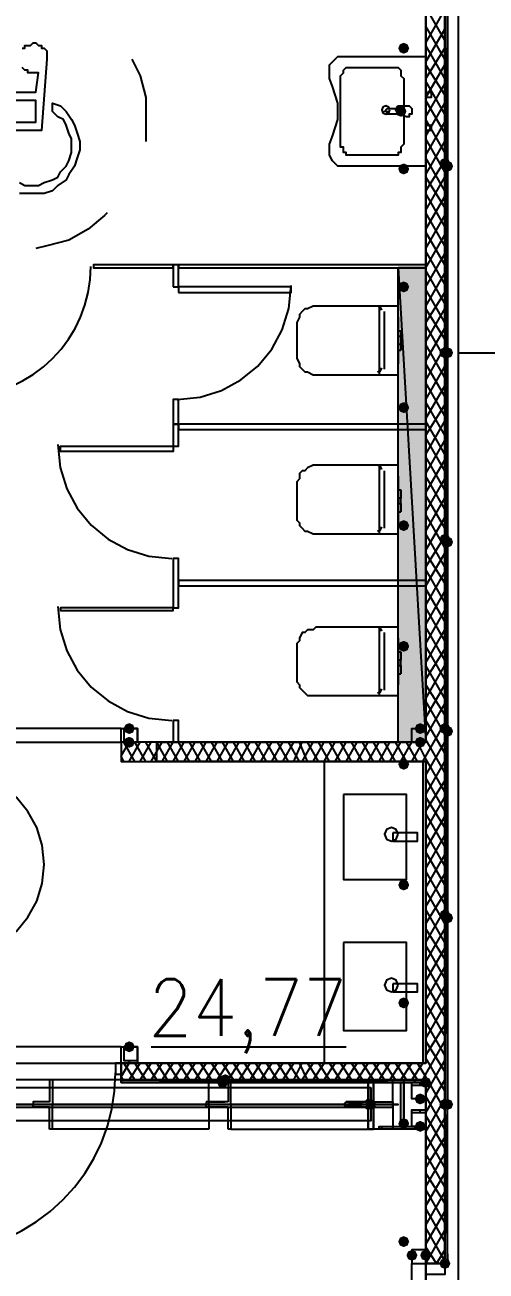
# Model space of a CAD drawing. Header units: millimetres. Extents: x 0 to 420, y 0 to 297.
# Drawn here: x 383.41 to 390.52, y 165.66 to 184.89 of the extents above; entities that cross this region are included whole.
import ezdxf

# ---------------------------------------------------------------- set-up
doc = ezdxf.new("R2010")
doc.units = ezdxf.units.MM
doc.layers.get('0').update_dxf_attribs({"linetype": 'CONTINUOUS'})
doc.styles.get("Standard").update_dxf_attribs({"font": 'STANDARD'})

msp = doc.modelspace()

# ---------------------------------------------------------------- hatches: boundary and pattern name
at = {"true_color": 0x000007}
h = msp.add_hatch(color=0, dxfattribs=at)
h.paths.add_polyline_path([(389.932333, 185.631667), (389.89, 185.631667), (389.932333, 168.232667)], flags=0)
h.paths.add_polyline_path([(389.89, 185.631667), (389.932333, 168.232667), (389.89, 168.232667)], flags=0)
for points in [[(389.339667, 184.531), (389.314796, 184.471204), (389.255, 184.446333), (389.195204, 184.471204), (389.170333, 184.531), (389.195204, 184.590796), (389.255, 184.615667), (389.314796, 184.590796)], [(389.297333, 183.557333), (389.272462, 183.497537), (389.212667, 183.472667), (389.152871, 183.497537), (389.128, 183.557333), (389.152871, 183.617129), (389.212667, 183.642), (389.272462, 183.617129)], [(389.339667, 182.668333), (389.314796, 182.608537), (389.255, 182.583667), (389.195204, 182.608537), (389.170333, 182.668333), (389.195204, 182.728129), (389.255, 182.753), (389.314796, 182.728129)], [(389.339667, 180.848), (389.314796, 180.788204), (389.255, 180.763333), (389.195204, 180.788204), (389.170333, 180.848), (389.195204, 180.907796), (389.255, 180.932667), (389.314796, 180.907796)], [(389.339667, 178.985333), (389.314796, 178.925537), (389.255, 178.900667), (389.195204, 178.925537), (389.170333, 178.985333), (389.195204, 179.045129), (389.255, 179.07), (389.314796, 179.045129)], [(389.339667, 177.165), (389.314796, 177.105204), (389.255, 177.080333), (389.195204, 177.105204), (389.170333, 177.165), (389.195204, 177.224796), (389.255, 177.249667), (389.314796, 177.224796)], [(389.339667, 175.302333), (389.314796, 175.242537), (389.255, 175.217667), (389.195204, 175.242537), (389.170333, 175.302333), (389.195204, 175.362129), (389.255, 175.387), (389.314796, 175.362129)], [(385.106333, 174.032333), (385.081462, 173.972537), (385.021667, 173.947667), (384.961871, 173.972537), (384.937, 174.032333), (384.961871, 174.092129), (385.021667, 174.117), (385.081462, 174.092129)], [(389.593667, 174.032333), (389.568796, 173.972537), (389.509, 173.947667), (389.449204, 173.972537), (389.424333, 174.032333), (389.449204, 174.092129), (389.509, 174.117), (389.568796, 174.092129)], [(385.106333, 173.820667), (385.081462, 173.760871), (385.021667, 173.736), (384.961871, 173.760871), (384.937, 173.820667), (384.961871, 173.880462), (385.021667, 173.905333), (385.081462, 173.880463)], [(389.593667, 173.820667), (389.568796, 173.760871), (389.509, 173.736), (389.449204, 173.760871), (389.424333, 173.820667), (389.449204, 173.880462), (389.509, 173.905333), (389.568796, 173.880463)], [(389.339667, 173.482), (389.314796, 173.422204), (389.255, 173.397333), (389.195204, 173.422204), (389.170333, 173.482), (389.195204, 173.541796), (389.255, 173.566667), (389.314796, 173.541796)], [(389.339667, 171.619333), (389.314796, 171.559537), (389.255, 171.534667), (389.195204, 171.559537), (389.170333, 171.619333), (389.195204, 171.679129), (389.255, 171.704), (389.314796, 171.679129)], [(389.339667, 169.799), (389.314796, 169.739204), (389.255, 169.714333), (389.195204, 169.739204), (389.170333, 169.799), (389.195204, 169.858796), (389.255, 169.883667), (389.314796, 169.858796)], [(385.106333, 169.121667), (385.081462, 169.061871), (385.021667, 169.037), (384.961871, 169.061871), (384.937, 169.121667), (384.961871, 169.181462), (385.021667, 169.206333), (385.081462, 169.181463)], [(388.831667, 168.232667), (388.806796, 168.172871), (388.747, 168.148), (388.687204, 168.172871), (388.662333, 168.232667), (388.687204, 168.292462), (388.747, 168.317333), (388.806796, 168.292463)], [(389.593667, 168.317333), (389.568796, 168.257537), (389.509, 168.232667), (389.449204, 168.257537), (389.424333, 168.317333), (389.449204, 168.377129), (389.509, 168.402), (389.568796, 168.377129)], [(389.339667, 167.936333), (389.314796, 167.876537), (389.255, 167.851667), (389.195204, 167.876537), (389.170333, 167.936333), (389.195204, 167.996129), (389.255, 168.021), (389.314796, 167.996129)], [(389.593667, 167.894), (389.568796, 167.834204), (389.509, 167.809333), (389.449204, 167.834204), (389.424333, 167.894), (389.449204, 167.953796), (389.509, 167.978667), (389.568796, 167.953796)], [(389.339667, 166.116), (389.314796, 166.056204), (389.255, 166.031333), (389.195204, 166.056204), (389.170333, 166.116), (389.195204, 166.175796), (389.255, 166.200667), (389.314796, 166.175796)], [(389.466667, 165.904333), (389.441796, 165.844538), (389.382, 165.819667), (389.322204, 165.844538), (389.297333, 165.904333), (389.322204, 165.964129), (389.382, 165.989), (389.441796, 165.964129)], [(389.678333, 165.904333), (389.653462, 165.844538), (389.593667, 165.819667), (389.533871, 165.844538), (389.509, 165.904333), (389.533871, 165.964129), (389.593667, 165.989), (389.653462, 165.964129)]]:
    msp.add_hatch(color=0, dxfattribs=at).paths.add_polyline_path(points, flags=0)
at = {"true_color": 0x0000fe}
for points in [[(389.974667, 182.753), (389.949796, 182.693204), (389.89, 182.668333), (389.830204, 182.693204), (389.805333, 182.753), (389.830204, 182.812796), (389.89, 182.837667), (389.949796, 182.812796)], [(390.017, 182.710667), (389.992129, 182.650871), (389.932333, 182.626), (389.872538, 182.650871), (389.847667, 182.710667), (389.872537, 182.770462), (389.932333, 182.795333), (389.992129, 182.770463)], [(389.974667, 179.832), (389.949796, 179.772204), (389.89, 179.747333), (389.830204, 179.772204), (389.805333, 179.832), (389.830204, 179.891796), (389.89, 179.916667), (389.949796, 179.891796)], [(390.017, 179.832), (389.992129, 179.772204), (389.932333, 179.747333), (389.872538, 179.772204), (389.847667, 179.832), (389.872537, 179.891796), (389.932333, 179.916667), (389.992129, 179.891796)], [(389.974667, 176.953333), (389.949796, 176.893537), (389.89, 176.868667), (389.830204, 176.893537), (389.805333, 176.953333), (389.830204, 177.013129), (389.89, 177.038), (389.949796, 177.013129)], [(390.017, 176.911), (389.992129, 176.851204), (389.932333, 176.826333), (389.872538, 176.851204), (389.847667, 176.911), (389.872537, 176.970796), (389.932333, 176.995667), (389.992129, 176.970796)], [(389.974667, 174.032333), (389.949796, 173.972537), (389.89, 173.947667), (389.830204, 173.972537), (389.805333, 174.032333), (389.830204, 174.092129), (389.89, 174.117), (389.949796, 174.092129)], [(390.017, 173.99), (389.992129, 173.930204), (389.932333, 173.905333), (389.872538, 173.930204), (389.847667, 173.99), (389.872537, 174.049796), (389.932333, 174.074667), (389.992129, 174.049796)], [(389.974667, 171.153667), (389.949796, 171.093871), (389.89, 171.069), (389.830204, 171.093871), (389.805333, 171.153667), (389.830204, 171.213462), (389.89, 171.238333), (389.949796, 171.213463)], [(390.017, 171.111333), (389.992129, 171.051537), (389.932333, 171.026667), (389.872538, 171.051537), (389.847667, 171.111333), (389.872537, 171.171129), (389.932333, 171.196), (389.992129, 171.171129)], [(386.545667, 168.571333), (386.520796, 168.511537), (386.461, 168.486667), (386.401204, 168.511537), (386.376333, 168.571333), (386.401204, 168.631129), (386.461, 168.656), (386.520796, 168.631129)], [(386.588, 168.613667), (386.563129, 168.553871), (386.503333, 168.529), (386.443537, 168.553871), (386.418667, 168.613667), (386.443537, 168.673462), (386.503333, 168.698333), (386.563129, 168.673463)], [(389.678333, 168.571333), (389.653462, 168.511537), (389.593667, 168.486667), (389.533871, 168.511537), (389.509, 168.571333), (389.533871, 168.631129), (389.593667, 168.656), (389.653462, 168.631129)], [(389.678333, 168.571333), (389.653462, 168.511537), (389.593667, 168.486667), (389.533871, 168.511537), (389.509, 168.571333), (389.533871, 168.631129), (389.593667, 168.656), (389.653462, 168.631129)], [(389.974667, 168.232667), (389.949796, 168.172871), (389.89, 168.148), (389.830204, 168.172871), (389.805333, 168.232667), (389.830204, 168.292462), (389.89, 168.317333), (389.949796, 168.292463)], [(390.017, 168.232667), (389.992129, 168.172871), (389.932333, 168.148), (389.872538, 168.172871), (389.847667, 168.232667), (389.872537, 168.292462), (389.932333, 168.317333), (389.992129, 168.292463)], [(389.974667, 165.777333), (389.949796, 165.717537), (389.89, 165.692667), (389.830204, 165.717537), (389.805333, 165.777333), (389.830204, 165.837129), (389.89, 165.862), (389.949796, 165.837129)], [(389.974667, 165.777333), (389.949796, 165.717537), (389.89, 165.692667), (389.830204, 165.717537), (389.805333, 165.777333), (389.830204, 165.837129), (389.89, 165.862), (389.949796, 165.837129)]]:
    msp.add_hatch(color=0, dxfattribs=at).paths.add_polyline_path(points, flags=0)
at = {"true_color": 0x000007}
h = msp.add_hatch(color=0, dxfattribs=at)
h.paths.add_polyline_path([(389.593667, 181.144333), (389.170333, 181.144333), (389.593667, 173.820667)], flags=0)
h.paths.add_polyline_path([(389.170333, 181.144333), (389.593667, 173.820667), (389.170333, 173.820667)], flags=0)
h = msp.add_hatch(color=0, dxfattribs=at)
h.paths.add_polyline_path([(389.593667, 168.613667), (384.894667, 168.613667), (389.593667, 168.571333)], flags=0)
h.paths.add_polyline_path([(384.894667, 168.613667), (389.593667, 168.571333), (384.894667, 168.571333)], flags=0)
at = {"true_color": 0x000062}
h = msp.add_hatch(color=0, dxfattribs=at)
h.paths.add_polyline_path([(388.704667, 168.613667), (388.704667, 168.571333)], flags=0)
h.paths.add_polyline_path([(388.704667, 168.571333), (388.704667, 168.613667)], flags=0)
h = msp.add_hatch(color=0, dxfattribs=at)
h.paths.add_polyline_path([(388.704667, 168.571333), (388.704667, 168.359667)], flags=0)
h.paths.add_polyline_path([(388.704667, 168.359667), (388.704667, 168.571333)], flags=0)
h = msp.add_hatch(color=0, dxfattribs=at)
h.paths.add_polyline_path([(388.704667, 168.275), (388.366, 168.275), (388.704667, 168.232667)], flags=0)
h.paths.add_polyline_path([(388.366, 168.275), (388.704667, 168.232667), (388.323667, 168.232667)], flags=0)
h.paths.add_polyline_path([(388.704667, 168.232667), (388.323667, 168.232667)], flags=0)
h.paths.add_polyline_path([(388.323667, 168.232667), (388.704667, 168.232667)], flags=0)
h.paths.add_polyline_path([(388.704667, 168.232667), (388.323667, 168.232667)], flags=0)
h.paths.add_polyline_path([(388.704667, 168.232667), (388.323667, 168.232667)], flags=0)
for points in [[(388.366, 168.275), (388.408333, 168.275)], [(388.366, 168.190333), (388.408333, 168.190333)]]:
    msp.add_hatch(color=0, dxfattribs=at).paths.add_polyline_path(points, flags=0)
h = msp.add_hatch(color=0, dxfattribs=at)
h.paths.add_polyline_path([(388.366, 168.275), (388.408333, 168.275)], flags=0)
h.paths.add_polyline_path([(388.408333, 168.275), (388.366, 168.275)], flags=0)
h = msp.add_hatch(color=0, dxfattribs=at)
h.paths.add_polyline_path([(388.366, 168.275), (388.704667, 168.275)], flags=0)
h.paths.add_polyline_path([(388.704667, 168.275), (388.366, 168.275)], flags=0)
h.paths.add_polyline_path([(388.704667, 168.275), (388.366, 168.275)], flags=0)
h.paths.add_polyline_path([(388.366, 168.275), (388.704667, 168.275)], flags=0)
h.paths.add_polyline_path([(388.704667, 168.275), (388.366, 168.275)], flags=0)
h.paths.add_polyline_path([(388.704667, 168.275), (388.366, 168.275)], flags=0)
h = msp.add_hatch(color=0, dxfattribs=at)
h.paths.add_polyline_path([(388.704667, 168.275), (388.662333, 168.275)], flags=0)
h.paths.add_polyline_path([(388.662333, 168.275), (388.704667, 168.275)], flags=0)
h.paths.add_polyline_path([(388.704667, 168.275), (388.662333, 168.275)], flags=0)
h.paths.add_polyline_path([(388.704667, 168.275), (388.662333, 168.275), (388.408333, 168.275)], flags=0)
h = msp.add_hatch(color=0, dxfattribs=at)
h.paths.add_polyline_path([(388.704667, 168.275), (388.704667, 168.317333)], flags=0)
h.paths.add_polyline_path([(388.704667, 168.317333), (388.704667, 168.275), (388.662333, 168.275)], flags=0)
h.paths.add_polyline_path([(388.704667, 168.275), (388.662333, 168.275)], flags=0)
h.paths.add_polyline_path([(388.662333, 168.275), (388.704667, 168.275)], flags=0)
h.paths.add_polyline_path([(388.704667, 168.275), (388.662333, 168.275)], flags=0)
h.paths.add_polyline_path([(388.704667, 168.275), (388.662333, 168.275)], flags=0)
h = msp.add_hatch(color=0, dxfattribs=at)
h.paths.add_polyline_path([(388.704667, 168.359667), (388.704667, 168.317333)], flags=0)
h.paths.add_polyline_path([(388.704667, 168.317333), (388.704667, 168.359667)], flags=0)
h = msp.add_hatch(color=0, dxfattribs=at)
h.paths.add_polyline_path([(388.323667, 168.232667), (388.704667, 168.232667)], flags=0)
h.paths.add_polyline_path([(388.704667, 168.232667), (388.323667, 168.232667)], flags=0)
h.paths.add_polyline_path([(388.704667, 168.232667), (388.323667, 168.232667)], flags=0)
h.paths.add_polyline_path([(388.323667, 168.232667), (388.704667, 168.232667)], flags=0)
h = msp.add_hatch(color=0, dxfattribs=at)
h.paths.add_polyline_path([(388.704667, 168.232667), (388.323667, 168.232667), (388.704667, 168.190333)], flags=0)
h.paths.add_polyline_path([(388.323667, 168.232667), (388.704667, 168.190333), (388.366, 168.190333)], flags=0)
h.paths.add_polyline_path([(388.704667, 168.190333), (388.366, 168.190333)], flags=0)
h.paths.add_polyline_path([(388.366, 168.190333), (388.704667, 168.190333)], flags=0)
h.paths.add_polyline_path([(388.704667, 168.190333), (388.366, 168.190333)], flags=0)
h.paths.add_polyline_path([(388.704667, 168.190333), (388.366, 168.190333)], flags=0)
h.paths.add_polyline_path([(388.366, 168.190333), (388.704667, 168.190333)], flags=0)
h.paths.add_polyline_path([(388.704667, 168.190333), (388.366, 168.190333)], flags=0)
h = msp.add_hatch(color=0, dxfattribs=at)
h.paths.add_polyline_path([(388.366, 168.190333), (388.408333, 168.190333)], flags=0)
h.paths.add_polyline_path([(388.408333, 168.190333), (388.366, 168.190333)], flags=0)
h = msp.add_hatch(color=0, dxfattribs=at)
h.paths.add_polyline_path([(388.704667, 168.190333), (388.408333, 168.190333)], flags=0)
h.paths.add_polyline_path([(388.408333, 168.190333), (388.704667, 168.190333), (388.662333, 168.190333)], flags=0)
h = msp.add_hatch(color=0, dxfattribs=at)
h.paths.add_polyline_path([(388.662333, 168.190333), (388.704667, 168.190333)], flags=0)
h.paths.add_polyline_path([(388.704667, 168.190333), (388.662333, 168.190333)], flags=0)
h.paths.add_polyline_path([(388.704667, 168.190333), (388.662333, 168.190333)], flags=0)
h.paths.add_polyline_path([(388.662333, 168.190333), (388.704667, 168.190333)], flags=0)
h.paths.add_polyline_path([(388.704667, 168.190333), (388.662333, 168.190333)], flags=0)
h.paths.add_polyline_path([(388.704667, 168.190333), (388.662333, 168.190333)], flags=0)
h = msp.add_hatch(color=0, dxfattribs=at)
h.paths.add_polyline_path([(388.704667, 168.148), (388.662333, 168.190333)], flags=0)
h.paths.add_polyline_path([(388.704667, 168.148), (388.662333, 168.190333), (388.704667, 168.190333)], flags=0)
h = msp.add_hatch(color=0, dxfattribs=at)
h.paths.add_polyline_path([(388.704667, 168.148), (388.704667, 168.105667)], flags=0)
h.paths.add_polyline_path([(388.704667, 168.105667), (388.704667, 168.148)], flags=0)
h = msp.add_hatch(color=0, dxfattribs=at)
h.paths.add_polyline_path([(388.704667, 168.105667), (388.704667, 167.894)], flags=0)
h.paths.add_polyline_path([(388.704667, 167.894), (388.704667, 168.105667)], flags=0)
at = {"true_color": 0x000007}
h = msp.add_hatch(color=0, dxfattribs=at)
h.paths.add_polyline_path([(389.932333, 168.232667), (389.89, 168.232667), (389.932333, 165.777333)], flags=0)
h.paths.add_polyline_path([(389.89, 168.232667), (389.932333, 165.777333), (389.89, 165.777333)], flags=0)
at = {"true_color": 0x000062}
h = msp.add_hatch(color=0, dxfattribs=at)
h.paths.add_polyline_path([(388.704667, 167.894), (388.704667, 167.851667)], flags=0)
h.paths.add_polyline_path([(388.704667, 167.851667), (388.704667, 167.894)], flags=0)

# ---------------------------------------------------------------- linework, layer by layer
at = {"color": 0, "true_color": 0x000007}
for points in [[(104.309333, 103.589667), (390.101667, 103.589667), (390.101667, 221.276333), (104.309333, 221.276333)], [(389.932333, 185.631667), (389.89, 185.631667), (389.932333, 168.232667)], [(389.89, 185.631667), (389.932333, 168.232667), (389.89, 168.232667)], [(389.932333, 168.232667), (389.932333, 185.631667), (389.89, 185.631667), (389.89, 168.232667)], [(389.932333, 168.232667), (389.932333, 185.631667), (389.89, 185.631667), (389.89, 168.232667)], [(388.112, 184.065333), (388.112, 184.15), (388.112, 184.192333), (388.112, 184.277), (388.154333, 184.319333), (388.196667, 184.361667), (388.239, 184.404), (388.281333, 184.404), (389.593667, 184.404), (389.593667, 182.710667), (388.281333, 182.710667), (388.239, 182.710667), (388.196667, 182.753), (388.154333, 182.795333), (388.112, 182.88), (388.112, 182.922333), (388.112, 183.007), (388.112, 183.049333), (388.154333, 183.176333), (388.196667, 183.303333), (388.239, 183.430333), (388.239, 183.557333), (388.239, 183.684333), (388.196667, 183.811333), (388.154333, 183.938333)], [(389.085667, 184.234667), (389.128, 184.234667), (389.170333, 184.234667), (389.212667, 184.192333), (389.212667, 184.15), (389.212667, 184.107667), (389.255, 184.065333), (389.255, 183.049333), (389.212667, 183.007), (389.212667, 182.964667), (389.212667, 182.922333), (389.170333, 182.922333), (389.170333, 182.88), (389.128, 182.88), (389.085667, 182.88), (388.408333, 182.88), (388.366, 182.88), (388.366, 182.922333), (388.323667, 182.922333), (388.323667, 182.964667), (388.323667, 183.007), (388.281333, 183.007), (388.281333, 183.049333), (388.281333, 184.065333), (388.281333, 184.107667), (388.323667, 184.15), (388.323667, 184.192333), (388.366, 184.234667), (388.408333, 184.234667)], [(389.593667, 183.769), (389.593667, 183.853667), (389.678333, 183.853667), (389.678333, 183.769)], [(389.043333, 183.5785), (389.024728, 183.623394), (388.979833, 183.642), (388.934939, 183.623394), (388.916333, 183.5785), (388.934939, 183.533605), (388.979833, 183.515), (389.024728, 183.533605)], [(389.297333, 183.472667), (389.170333, 183.515), (389.001, 183.515), (389.001, 183.557333), (388.958667, 183.557333), (389.001, 183.599667), (389.170333, 183.599667), (389.170333, 183.642), (389.297333, 183.642), (389.339667, 183.642), (389.382, 183.599667), (389.382, 183.557333), (389.382, 183.515), (389.339667, 183.515), (389.339667, 183.472667)], [(389.593667, 183.261), (389.593667, 183.345667), (389.678333, 183.345667), (389.678333, 183.261)], [(385.699, 181.144333), (385.699, 181.186667), (384.471333, 181.186667), (384.471333, 181.144333)], [(385.699, 180.848), (385.783667, 180.848), (385.783667, 181.186667), (385.699, 181.186667)], [(389.593667, 181.144333), (389.593667, 181.186667), (385.783667, 181.186667), (385.783667, 181.144333)], [(389.593667, 181.144333), (389.170333, 181.144333), (389.593667, 173.820667)], [(389.170333, 181.144333), (389.593667, 173.820667), (389.170333, 173.820667)], [(389.593667, 173.820667), (389.170333, 173.820667), (389.170333, 181.144333), (389.593667, 181.144333)], [(385.783667, 180.763333), (387.519333, 180.763333), (387.519333, 180.848), (385.783667, 180.848)], [(387.604, 179.789667), (387.604, 179.747333), (387.646333, 179.662667), (387.646333, 179.620333), (387.688667, 179.578), (387.731, 179.535667), (387.773333, 179.535667), (387.858, 179.493333), (387.900333, 179.493333), (389.170333, 179.493333), (389.170333, 180.551667), (387.900333, 180.551667), (387.858, 180.551667), (387.773333, 180.509333), (387.731, 180.509333), (387.688667, 180.467), (387.646333, 180.424667), (387.646333, 180.382333), (387.604, 180.297667), (387.604, 180.255333)], [(389.170333, 179.662667), (389.170333, 180.382333)], [(398.822333, 179.832), (398.822333, 145.034), (390.101667, 145.034), (390.101667, 179.832)], [(385.699, 178.731333), (385.783667, 178.731333), (385.783667, 179.112333), (385.699, 179.112333)], [(385.699, 178.392667), (385.699, 178.308), (383.963333, 178.308), (383.963333, 178.392667), (385.699, 178.392667), (385.783667, 178.392667), (385.783667, 178.731333), (385.699, 178.731333)], [(389.593667, 178.646667), (389.593667, 178.731333), (385.783667, 178.731333), (385.783667, 178.646667)], [(387.604, 177.334333), (387.604, 177.249667), (387.646333, 177.207333), (387.646333, 177.165), (387.688667, 177.122667), (387.731, 177.080333), (387.773333, 177.080333), (387.858, 177.038), (387.900333, 177.038), (389.170333, 177.038), (389.170333, 178.096333), (387.900333, 178.096333), (387.858, 178.096333), (387.773333, 178.054), (387.731, 178.011667), (387.688667, 178.011667), (387.646333, 177.969333), (387.646333, 177.884667), (387.604, 177.842333), (387.604, 177.8)], [(389.170333, 177.207333), (389.170333, 177.927)], [(385.783667, 176.276), (385.783667, 176.657), (385.699, 176.657), (385.699, 176.276), (385.699, 175.895), (385.783667, 175.895)], [(389.593667, 176.233667), (389.593667, 176.318333), (385.783667, 176.318333), (385.783667, 176.233667)], [(385.699, 175.895), (383.963333, 175.895), (383.963333, 175.852667), (385.699, 175.852667)], [(387.604, 174.836667), (387.604, 174.752), (387.646333, 174.709667), (387.646333, 174.667333), (387.688667, 174.625), (387.731, 174.582667), (387.773333, 174.540333), (387.858, 174.540333), (387.900333, 174.540333), (389.170333, 174.540333), (389.170333, 175.598667), (387.900333, 175.598667), (387.858, 175.556333), (387.773333, 175.556333), (387.731, 175.514), (387.688667, 175.514), (387.646333, 175.429333), (387.646333, 175.387), (387.604, 175.344667), (387.604, 175.302333)], [(389.170333, 174.709667), (389.170333, 175.429333)], [(384.894667, 174.032333), (385.148667, 174.032333), (385.148667, 173.820667), (384.894667, 173.820667)], [(384.937, 174.032333), (384.937, 173.820667), (385.148667, 173.820667), (385.148667, 174.032333)], [(385.699, 173.820667), (385.783667, 173.820667), (385.783667, 174.159333), (385.699, 174.159333)], [(389.382, 174.032333), (389.593667, 174.032333), (389.593667, 173.820667), (389.382, 173.820667), (389.382, 174.032333), (389.593667, 174.032333), (389.593667, 173.820667), (389.382, 173.820667)], [(388.323667, 173.016333), (388.323667, 171.704), (389.297333, 171.704), (389.297333, 173.016333)], [(389.170333, 172.4025), (389.13934, 172.47734), (389.0645, 172.508333), (388.98966, 172.47734), (388.958667, 172.4025), (388.98966, 172.32766), (389.0645, 172.296667), (389.13934, 172.32766)], [(389.085667, 172.423667), (389.085667, 172.296667), (389.466667, 172.296667), (389.466667, 172.423667)], [(388.323667, 170.730333), (388.323667, 169.375667), (389.297333, 169.375667), (389.297333, 170.730333)], [(389.170333, 170.074167), (389.13934, 170.149007), (389.0645, 170.18), (388.98966, 170.149007), (388.958667, 170.074167), (388.98966, 169.999327), (389.0645, 169.968333), (389.13934, 169.999327)], [(389.085667, 170.095333), (389.085667, 169.968333), (389.466667, 169.968333), (389.466667, 170.095333)], [(384.894667, 169.121667), (385.148667, 169.121667), (385.148667, 168.867667), (384.894667, 168.867667)], [(384.937, 169.121667), (384.937, 168.91), (385.148667, 168.91), (385.148667, 169.121667)], [(384.81, 168.867667), (384.81, 168.783), (384.81, 168.698333), (384.894667, 168.698333), (384.894667, 168.867667)], [(384.894667, 168.867667), (384.894667, 168.698333)], [(386.249333, 168.613667), (383.836333, 168.613667), (383.836333, 168.232667), (386.249333, 168.232667)], [(389.593667, 168.613667), (384.894667, 168.613667), (389.593667, 168.571333)], [(384.894667, 168.613667), (389.593667, 168.571333), (384.894667, 168.571333)], [(384.894667, 168.571333), (384.894667, 168.613667), (389.593667, 168.613667), (389.593667, 168.571333), (384.894667, 168.571333), (389.593667, 168.571333), (389.593667, 168.613667), (384.894667, 168.613667)], [(389.593667, 167.851667), (388.874, 167.851667), (388.874, 167.894), (389.212667, 167.894), (389.212667, 168.571333), (388.874, 168.571333), (388.874, 168.613667), (389.593667, 168.613667), (389.593667, 168.571333), (389.255, 168.571333), (389.255, 167.894), (389.593667, 167.894)], [(389.593667, 168.317333), (389.382, 168.317333), (389.382, 168.529), (389.593667, 168.529), (389.593667, 168.317333), (389.382, 168.317333), (389.382, 168.571333), (389.593667, 168.571333)], [(386.249333, 167.851667), (383.836333, 167.851667), (383.836333, 168.232667), (386.249333, 168.232667)], [(388.408333, 168.232667), (389.170333, 168.232667)], [(389.593667, 167.894), (389.382, 167.894), (389.382, 168.105667), (389.593667, 168.105667), (389.593667, 167.894), (389.382, 167.894), (389.382, 168.148), (389.593667, 168.148)], [(389.932333, 168.232667), (389.89, 168.232667), (389.932333, 165.777333)], [(389.89, 168.232667), (389.932333, 165.777333), (389.89, 165.777333)], [(389.89, 168.232667), (389.89, 165.777333), (389.932333, 165.777333), (389.932333, 168.232667)], [(389.89, 168.232667), (389.89, 165.777333), (389.932333, 165.777333), (389.932333, 168.232667)], [(389.593667, 165.777333), (389.593667, 165.989), (389.382, 165.989), (389.382, 165.777333), (389.593667, 165.777333), (389.593667, 165.989), (389.382, 165.989), (389.382, 165.777333)], [(389.593667, 165.777333), (389.89, 165.777333), (389.89, 165.608), (389.593667, 165.608)], [(389.89, 165.777333), (389.593667, 165.777333)]]:
    msp.add_lwpolyline(points, close=True, dxfattribs=at)
for points in [[(389.89, 165.777333), (389.89, 221.064667)], [(389.593667, 185.970333), (389.593667, 173.820667)], [(389.932333, 185.631667), (389.932333, 168.232667), (389.89, 185.631667), (389.89, 168.232667)], [(389.89, 184.658), (389.593667, 185.166)], [(389.593667, 184.615667), (389.89, 185.123667)], [(389.89, 184.361667), (389.593667, 184.869667)], [(389.593667, 184.319333), (389.89, 184.827333)], [(383.370667, 184.531), (383.413, 184.531), (383.413, 184.573333), (383.455333, 184.573333), (383.497667, 184.573333), (383.54, 184.615667), (383.582333, 184.615667), (383.624667, 184.573333), (383.667, 184.573333), (383.667, 184.531), (383.709333, 184.531), (383.751667, 184.488667), (383.751667, 184.446333), (383.751667, 184.404), (383.751667, 184.361667), (383.667, 183.261), (382.905, 183.261)], [(389.89, 184.065333), (389.593667, 184.573333)], [(389.593667, 184.065333), (389.89, 184.531)], [(383.116667, 183.853667), (383.582333, 183.853667), (383.624667, 184.15), (383.582333, 184.15), (383.54, 184.15), (383.497667, 184.15), (383.455333, 184.15), (383.455333, 184.192333), (383.413, 184.192333), (383.370667, 184.234667)], [(385.064, 184.361667), (385.191, 184.107667), (385.275667, 183.769), (385.275667, 183.430333), (385.275667, 183.091667)], [(389.593667, 183.769), (389.89, 184.277)], [(389.89, 183.811333), (389.593667, 184.277)], [(389.89, 183.515), (389.593667, 184.023)], [(389.593667, 183.472667), (389.89, 183.980667)], [(382.820333, 183.388), (383.582333, 183.388), (383.582333, 183.726667), (383.116667, 183.726667)], [(383.328333, 182.456667), (383.413, 182.414333), (383.497667, 182.414333), (383.624667, 182.414333), (383.709333, 182.456667), (383.836333, 182.499), (383.921, 182.541333), (383.963333, 182.626), (384.048, 182.710667), (384.090333, 182.795333), (384.132667, 182.922333), (384.132667, 183.007), (384.132667, 183.134), (384.090333, 183.218667), (384.048, 183.345667), (384.005667, 183.430333), (383.921, 183.472667), (383.836333, 183.557333), (383.836333, 183.684333), (383.963333, 183.642), (384.048, 183.557333), (384.132667, 183.430333), (384.175, 183.345667), (384.217333, 183.218667), (384.259667, 183.091667), (384.259667, 182.964667), (384.217333, 182.837667), (384.175, 182.710667), (384.090333, 182.583667), (384.048, 182.499), (383.921, 182.414333), (383.836333, 182.329667), (383.709333, 182.287333), (383.582333, 182.287333), (383.455333, 182.287333), (383.328333, 182.287333)], [(389.89, 183.218667), (389.593667, 183.726667)], [(389.593667, 183.176333), (389.89, 183.684333)], [(389.157125, 183.631891), (389.128, 183.578508), (389.157125, 183.525126)], [(389.255, 183.599667), (389.212667, 183.599667)], [(389.212667, 183.515), (389.255, 183.515), (389.255, 183.599667)], [(389.89, 182.922333), (389.593667, 183.430333)], [(389.593667, 182.88), (389.89, 183.388)], [(389.89, 182.626), (389.593667, 183.134)], [(389.593667, 182.583667), (389.89, 183.091667)], [(389.89, 182.329667), (389.593667, 182.837667)], [(389.593667, 182.329667), (389.89, 182.795333)], [(389.593667, 182.033333), (389.89, 182.541333)], [(389.89, 182.075667), (389.593667, 182.541333)], [(389.89, 181.779333), (389.593667, 182.287333)], [(389.593667, 181.737), (389.89, 182.245)], [(384.683, 181.991), (384.640667, 181.948667), (384.386667, 181.737), (384.090333, 181.567667), (383.751667, 181.483), (383.582333, 181.440667)], [(389.89, 181.483), (389.593667, 181.991)], [(389.593667, 181.440667), (389.89, 181.948667)], [(389.89, 181.186667), (389.593667, 181.694667)], [(389.593667, 181.144333), (389.89, 181.652333)], [(389.89, 180.890333), (389.593667, 181.398333)], [(389.593667, 180.848), (389.89, 181.356)], [(382.418167, 179.154667), (382.623766, 179.165048), (382.823425, 179.195519), (383.016134, 179.245068), (383.200882, 179.312685), (383.376658, 179.397359), (383.542452, 179.49808), (383.697252, 179.613837), (383.840048, 179.743619), (383.96983, 179.886415), (384.085587, 180.041215), (384.186307, 180.207009), (384.270982, 180.382784), (384.338599, 180.567532), (384.388148, 180.760241), (384.418619, 180.959901), (384.429, 181.1655)], [(389.89, 180.594), (389.593667, 181.102)], [(389.593667, 180.551667), (389.89, 181.059667)], [(385.7625, 179.112333), (386.116565, 179.148026), (386.446342, 179.250393), (386.744766, 179.412371), (387.004772, 179.626895), (387.219296, 179.886901), (387.381274, 180.185325), (387.483641, 180.515101), (387.519333, 180.869167)], [(389.89, 180.297667), (389.593667, 180.805667)], [(389.593667, 180.297667), (389.89, 180.763333)], [(388.916333, 180.488167), (388.897728, 180.533061), (388.852833, 180.551667)], [(388.874, 180.551667), (388.874, 179.493333)], [(388.958667, 180.043667), (388.958667, 180.467)], [(389.593667, 180.001333), (389.89, 180.509333)], [(389.89, 180.043667), (389.593667, 180.509333)], [(389.89, 179.747333), (389.593667, 180.255333)], [(389.593667, 179.705), (389.89, 180.213)], [(388.958667, 179.578), (388.958667, 180.043667)], [(389.170333, 180.170667), (389.170333, 180.128333), (389.170333, 180.086)], [(389.170333, 180.170667), (389.212667, 180.170667)], [(389.170333, 180.086), (389.170333, 180.043667), (389.170333, 180.001333), (389.170333, 179.959)], [(389.170333, 180.086), (389.212667, 180.086), (389.212667, 180.043667), (389.212667, 180.001333), (389.212667, 179.959), (389.170333, 179.959)], [(389.212667, 180.170667), (389.212667, 180.128333), (389.212667, 180.086)], [(389.170333, 179.959), (389.170333, 179.916667), (389.170333, 179.874333)], [(389.170333, 179.874333), (389.212667, 179.874333)], [(389.212667, 179.959), (389.212667, 179.916667), (389.212667, 179.874333)], [(389.89, 179.451), (389.593667, 179.959)], [(389.593667, 179.408667), (389.89, 179.916667)], [(389.89, 179.154667), (389.593667, 179.662667)], [(389.593667, 179.112333), (389.89, 179.620333)], [(388.852833, 179.535667), (388.897728, 179.554272), (388.916333, 179.599167)], [(389.89, 178.858333), (389.593667, 179.366333)], [(389.593667, 178.816), (389.89, 179.324)], [(389.89, 178.562), (389.593667, 179.07)], [(389.593667, 178.562), (389.89, 179.027667)], [(389.593667, 178.265667), (389.89, 178.773667)], [(389.89, 178.265667), (389.593667, 178.773667)], [(389.89, 178.011667), (389.593667, 178.519667)], [(389.593667, 177.969333), (389.89, 178.477333)], [(383.921, 178.413833), (383.956692, 178.059768), (384.05906, 177.729991), (384.221038, 177.431568), (384.435562, 177.171562), (384.695568, 176.957037), (384.993991, 176.79506), (385.323768, 176.692692), (385.677833, 176.657)], [(388.916333, 178.032833), (388.897728, 178.077728), (388.852833, 178.096333)], [(388.874, 178.096333), (388.874, 177.038)], [(389.89, 177.715333), (389.593667, 178.223333)], [(389.593667, 177.673), (389.89, 178.181)], [(388.958667, 177.546), (388.958667, 178.011667)], [(389.89, 177.419), (389.593667, 177.927)], [(389.593667, 177.376667), (389.89, 177.884667)], [(389.170333, 177.715333), (389.170333, 177.673), (389.170333, 177.588333)], [(389.170333, 177.715333), (389.212667, 177.715333)], [(389.212667, 177.715333), (389.212667, 177.673), (389.212667, 177.588333)], [(388.958667, 177.122667), (388.958667, 177.546)], [(389.170333, 177.503667), (389.170333, 177.546), (389.170333, 177.588333)], [(389.170333, 177.503667), (389.212667, 177.503667), (389.212667, 177.546), (389.212667, 177.588333), (389.170333, 177.588333)], [(389.170333, 177.503667), (389.170333, 177.461333), (389.170333, 177.376667)], [(389.212667, 177.503667), (389.212667, 177.461333), (389.212667, 177.376667)], [(389.89, 177.122667), (389.593667, 177.630667)], [(389.593667, 177.080333), (389.89, 177.588333)], [(389.170333, 177.376667), (389.212667, 177.376667)], [(389.89, 176.826333), (389.593667, 177.334333)], [(388.852833, 177.080333), (388.897728, 177.098939), (388.916333, 177.143833)], [(389.593667, 176.784), (389.89, 177.292)], [(389.89, 176.53), (389.593667, 177.038)], [(389.593667, 176.53), (389.89, 176.995667)], [(389.593667, 176.233667), (389.89, 176.741667)], [(389.89, 176.276), (389.593667, 176.741667)], [(389.89, 175.979667), (389.593667, 176.487667)], [(389.593667, 175.937333), (389.89, 176.445333)], [(389.89, 175.683333), (389.593667, 176.191333)], [(389.593667, 175.641), (389.89, 176.149)], [(383.921, 175.916167), (383.956692, 175.562101), (384.05906, 175.232325), (384.221038, 174.933901), (384.435562, 174.673895), (384.695568, 174.459371), (384.993991, 174.297393), (385.323768, 174.195026), (385.677833, 174.159333)], [(389.89, 175.387), (389.593667, 175.895)], [(389.593667, 175.344667), (389.89, 175.852667)], [(388.916333, 175.535167), (388.897728, 175.580061), (388.852833, 175.598667)], [(388.874, 175.598667), (388.874, 174.540333)], [(389.89, 175.090667), (389.593667, 175.598667)], [(388.958667, 175.048333), (388.958667, 175.514)], [(389.593667, 175.048333), (389.89, 175.556333)], [(389.170333, 175.217667), (389.170333, 175.175333), (389.170333, 175.090667)], [(389.170333, 175.217667), (389.212667, 175.217667)], [(389.212667, 175.217667), (389.212667, 175.175333), (389.212667, 175.090667)], [(389.89, 174.794333), (389.593667, 175.302333)], [(389.593667, 174.794333), (389.89, 175.26)], [(388.958667, 174.625), (388.958667, 175.048333)], [(389.170333, 175.006), (389.170333, 175.048333), (389.170333, 175.090667)], [(389.170333, 175.006), (389.212667, 175.006), (389.212667, 175.048333), (389.212667, 175.090667), (389.170333, 175.090667)], [(389.170333, 175.006), (389.170333, 174.921333), (389.170333, 174.879)], [(389.212667, 175.006), (389.212667, 174.921333), (389.212667, 174.879)], [(389.593667, 174.498), (389.89, 175.006)], [(389.89, 174.498), (389.593667, 175.006)], [(389.170333, 174.879), (389.212667, 174.879)], [(388.852833, 174.582667), (388.897728, 174.601272), (388.916333, 174.646167)], [(389.593667, 174.201667), (389.89, 174.709667)], [(389.89, 174.244), (389.593667, 174.709667)], [(389.89, 173.947667), (389.593667, 174.455667)], [(389.593667, 173.905333), (389.89, 174.413333)], [(383.455333, 174.032333), (381.973667, 174.032333), (381.973667, 173.905333)], [(384.894667, 173.905333), (384.894667, 174.032333), (383.455333, 174.032333)], [(389.89, 173.651333), (389.593667, 174.159333)], [(389.593667, 173.609), (389.89, 174.117)], [(381.973667, 173.905333), (381.973667, 173.820667), (383.455333, 173.820667)], [(383.455333, 173.820667), (384.894667, 173.820667), (384.894667, 173.905333)], [(389.89, 173.355), (389.593667, 173.863)], [(384.894667, 173.609), (385.021667, 173.820667)], [(389.593667, 173.820667), (384.894667, 173.820667), (384.894667, 173.524333), (389.593667, 173.524333)], [(385.106333, 173.524333), (384.937, 173.820667)], [(385.021667, 173.524333), (385.191, 173.820667)], [(385.275667, 173.524333), (385.106333, 173.820667)], [(385.191, 173.524333), (385.360333, 173.820667)], [(385.445, 173.524333), (385.275667, 173.820667)], [(385.360333, 173.524333), (385.529667, 173.820667)], [(385.614333, 173.524333), (385.445, 173.820667)], [(385.529667, 173.524333), (385.699, 173.820667)], [(385.783667, 173.524333), (385.614333, 173.820667)], [(385.699, 173.524333), (385.868333, 173.820667)], [(385.953, 173.524333), (385.783667, 173.820667)], [(385.868333, 173.524333), (386.037667, 173.820667)], [(386.122333, 173.524333), (385.953, 173.820667)], [(386.037667, 173.524333), (386.207, 173.820667)], [(386.291667, 173.524333), (386.122333, 173.820667)], [(386.207, 173.524333), (386.376333, 173.820667)], [(386.461, 173.524333), (386.291667, 173.820667)], [(386.376333, 173.524333), (386.545667, 173.820667)], [(386.630333, 173.524333), (386.461, 173.820667)], [(386.545667, 173.524333), (386.715, 173.820667)], [(386.799667, 173.524333), (386.630333, 173.820667)], [(386.715, 173.524333), (386.884333, 173.820667)], [(386.969, 173.524333), (386.799667, 173.820667)], [(386.884333, 173.524333), (387.053667, 173.820667)], [(387.138333, 173.524333), (386.969, 173.820667)], [(387.053667, 173.524333), (387.223, 173.820667)], [(387.307667, 173.524333), (387.138333, 173.820667)], [(387.223, 173.524333), (387.392333, 173.820667)], [(387.477, 173.524333), (387.307667, 173.820667)], [(387.392333, 173.524333), (387.561667, 173.820667)], [(387.646333, 173.524333), (387.477, 173.820667)], [(387.561667, 173.524333), (387.688667, 173.820667)], [(387.773333, 173.524333), (387.646333, 173.820667)], [(387.688667, 173.524333), (387.858, 173.820667)], [(387.942667, 173.524333), (387.773333, 173.820667)], [(387.858, 173.524333), (388.027333, 173.820667)], [(388.112, 173.524333), (387.942667, 173.820667)], [(388.027333, 173.524333), (388.196667, 173.820667)], [(388.281333, 173.524333), (388.112, 173.820667)], [(388.196667, 173.524333), (388.366, 173.820667)], [(388.450667, 173.524333), (388.281333, 173.820667)], [(388.366, 173.524333), (388.535333, 173.820667)], [(388.62, 173.524333), (388.450667, 173.820667)], [(388.535333, 173.524333), (388.704667, 173.820667)], [(388.789333, 173.524333), (388.62, 173.820667)], [(388.704667, 173.524333), (388.874, 173.820667)], [(388.958667, 173.524333), (388.789333, 173.820667)], [(388.874, 173.524333), (389.043333, 173.820667)], [(389.128, 173.524333), (388.958667, 173.820667)], [(389.043333, 173.524333), (389.212667, 173.820667)], [(389.297333, 173.524333), (389.128, 173.820667)], [(389.212667, 173.524333), (389.382, 173.820667)], [(389.466667, 173.524333), (389.297333, 173.820667)], [(389.382, 173.524333), (389.551333, 173.820667)], [(389.593667, 173.566667), (389.466667, 173.820667)], [(389.593667, 173.312667), (389.89, 173.820667)], [(384.937, 173.524333), (384.894667, 173.609)], [(388.027333, 173.524333), (388.027333, 168.867667)], [(388.027333, 173.524333), (389.593667, 173.524333), (389.593667, 168.867667), (388.027333, 168.867667)], [(389.551333, 173.524333), (389.593667, 173.609)], [(389.551333, 173.524333), (389.551333, 168.867667)], [(389.89, 173.058667), (389.593667, 173.566667)], [(389.593667, 173.016333), (389.89, 173.524333)], [(389.593667, 173.524333), (389.593667, 168.867667)], [(383.709333, 171.936833), (383.679661, 172.231177), (383.594561, 172.505329), (383.459905, 172.753416), (383.281566, 172.969566), (383.065416, 173.147905), (382.817329, 173.282561), (382.543177, 173.367661), (382.248833, 173.397333), (381.95449, 173.367661), (381.680338, 173.282561), (381.432251, 173.147905), (381.216101, 172.969566), (381.037762, 172.753416), (380.903106, 172.505329), (380.818005, 172.231177), (380.788333, 171.936833)], [(389.89, 172.762333), (389.593667, 173.270333)], [(389.593667, 172.762333), (389.89, 173.228)], [(389.593667, 172.466), (389.89, 172.974)], [(389.89, 172.508333), (389.593667, 172.974)], [(389.89, 172.212), (389.593667, 172.72)], [(389.593667, 172.169667), (389.89, 172.677667)], [(389.89, 171.915667), (389.593667, 172.423667)], [(389.593667, 171.873333), (389.89, 172.381333)], [(389.89, 171.619333), (389.593667, 172.127333)], [(380.788333, 171.936833), (380.818005, 171.64249), (380.903106, 171.368338), (381.037762, 171.120251), (381.216101, 170.904101), (381.432251, 170.725762), (381.680338, 170.591106), (381.95449, 170.506005), (382.248833, 170.476333), (382.543177, 170.506005), (382.817329, 170.591106), (383.065416, 170.725762), (383.281566, 170.904101), (383.459905, 171.120251), (383.594561, 171.368338), (383.679661, 171.64249), (383.709333, 171.936833)], [(389.593667, 171.577), (389.89, 172.085)], [(389.89, 171.323), (389.593667, 171.831)], [(389.593667, 171.280667), (389.89, 171.788667)], [(389.89, 171.026667), (389.593667, 171.534667)], [(389.593667, 171.026667), (389.89, 171.492333)], [(389.593667, 170.730333), (389.89, 171.238333)], [(389.89, 170.730333), (389.593667, 171.238333)], [(389.593667, 170.434), (389.89, 170.942)], [(389.89, 170.476333), (389.593667, 170.942)], [(389.89, 170.18), (389.593667, 170.688)], [(389.593667, 170.137667), (389.89, 170.645667)], [(389.89, 169.883667), (389.593667, 170.391667)], [(389.593667, 169.841333), (389.89, 170.349333)], [(389.89, 169.587333), (389.593667, 170.095333)], [(389.593667, 169.545), (389.89, 170.053)], [(389.89, 169.291), (389.593667, 169.799)], [(389.593667, 169.248667), (389.89, 169.756667)], [(389.89, 168.994667), (389.593667, 169.502667)], [(389.593667, 168.994667), (389.89, 169.460333)], [(383.455333, 169.121667), (381.973667, 169.121667), (381.973667, 168.994667)], [(384.894667, 168.994667), (384.894667, 169.121667), (383.455333, 169.121667)], [(385.360333, 169.121667), (388.366, 169.121667)], [(389.593667, 168.698333), (389.89, 169.206333)], [(389.89, 168.740667), (389.593667, 169.206333)], [(381.973667, 168.994667), (381.973667, 168.867667), (383.455333, 168.867667)], [(383.455333, 168.867667), (384.894667, 168.867667), (384.894667, 168.994667)], [(384.894667, 168.656), (385.021667, 168.867667)], [(384.894667, 168.613667), (384.894667, 168.698333), (384.894667, 168.867667)], [(389.593667, 168.867667), (384.894667, 168.867667)], [(385.106333, 168.613667), (384.937, 168.867667)], [(385.021667, 168.91), (385.021667, 168.867667)], [(385.021667, 168.613667), (385.191, 168.867667)], [(385.275667, 168.613667), (385.106333, 168.867667)], [(385.191, 168.613667), (385.360333, 168.867667)], [(385.445, 168.613667), (385.275667, 168.867667)], [(385.360333, 168.613667), (385.529667, 168.867667)], [(385.614333, 168.613667), (385.445, 168.867667)], [(385.529667, 168.613667), (385.699, 168.867667)], [(385.783667, 168.613667), (385.614333, 168.867667)], [(385.699, 168.613667), (385.868333, 168.867667)], [(385.953, 168.613667), (385.783667, 168.867667)], [(385.868333, 168.613667), (386.037667, 168.867667)], [(386.122333, 168.613667), (385.953, 168.867667)], [(386.037667, 168.613667), (386.207, 168.867667)], [(386.291667, 168.613667), (386.122333, 168.867667)], [(386.207, 168.613667), (386.376333, 168.867667)], [(386.461, 168.613667), (386.291667, 168.867667)], [(386.376333, 168.613667), (386.545667, 168.867667)], [(386.630333, 168.613667), (386.461, 168.867667)], [(386.545667, 168.613667), (386.715, 168.867667)], [(386.799667, 168.613667), (386.630333, 168.867667)], [(386.715, 168.613667), (386.884333, 168.867667)], [(386.969, 168.613667), (386.799667, 168.867667)], [(386.884333, 168.613667), (387.053667, 168.867667)], [(387.138333, 168.613667), (386.969, 168.867667)], [(387.053667, 168.613667), (387.223, 168.867667)], [(387.307667, 168.613667), (387.138333, 168.867667)], [(387.223, 168.613667), (387.392333, 168.867667)], [(387.477, 168.613667), (387.307667, 168.867667)], [(387.392333, 168.613667), (387.561667, 168.867667)], [(387.646333, 168.613667), (387.477, 168.867667)], [(387.561667, 168.613667), (387.688667, 168.867667)], [(387.773333, 168.613667), (387.646333, 168.867667)], [(387.688667, 168.613667), (387.858, 168.867667)], [(387.942667, 168.613667), (387.773333, 168.867667)], [(387.858, 168.613667), (388.027333, 168.867667)], [(388.112, 168.613667), (387.942667, 168.867667)], [(388.027333, 168.613667), (388.196667, 168.867667)], [(388.281333, 168.613667), (388.112, 168.867667)], [(388.196667, 168.613667), (388.366, 168.867667)], [(388.450667, 168.613667), (388.281333, 168.867667)], [(388.366, 168.613667), (388.535333, 168.867667)], [(388.62, 168.613667), (388.450667, 168.867667)], [(388.535333, 168.613667), (388.704667, 168.867667)], [(388.789333, 168.613667), (388.62, 168.867667)], [(388.704667, 168.613667), (388.874, 168.867667)], [(388.958667, 168.613667), (388.789333, 168.867667)], [(388.874, 168.613667), (389.043333, 168.867667)], [(389.128, 168.613667), (388.958667, 168.867667)], [(389.043333, 168.613667), (389.212667, 168.867667)], [(389.297333, 168.613667), (389.128, 168.867667)], [(389.212667, 168.613667), (389.382, 168.867667)], [(389.466667, 168.613667), (389.297333, 168.867667)], [(389.382, 168.613667), (389.551333, 168.867667)], [(389.593667, 168.656), (389.466667, 168.867667)], [(389.89, 168.444333), (389.593667, 168.952333)], [(389.593667, 168.402), (389.89, 168.91)], [(382.037167, 165.946667), (382.320675, 165.960982), (382.595994, 166.003), (382.861728, 166.071326), (383.116485, 166.164568), (383.35887, 166.28133), (383.587491, 166.420219), (383.800952, 166.579842), (383.997861, 166.758805), (384.176824, 166.955714), (384.336448, 167.169176), (384.475337, 167.397796), (384.592099, 167.640182), (384.68534, 167.894939), (384.753666, 168.160673), (384.795684, 168.435991), (384.81, 168.7195)], [(384.894667, 168.613667), (384.894667, 168.698333)], [(384.937, 168.613667), (384.894667, 168.656)], [(389.551333, 168.613667), (389.593667, 168.698333)], [(389.89, 168.148), (389.593667, 168.656)], [(388.747, 168.486667), (388.747, 168.232667), (388.747, 168.275), (388.747, 168.486667), (378.121333, 168.486667), (378.121333, 168.232667), (388.747, 168.232667), (388.747, 168.275)], [(383.794, 168.613667), (383.794, 168.571333), (383.794, 168.317333), (383.794, 168.275), (383.54, 168.275), (383.54, 168.232667)], [(383.836333, 168.613667), (383.794, 168.613667)], [(384.894667, 168.571333), (389.593667, 168.571333), (384.894667, 168.571333), (389.593667, 168.613667)], [(384.894667, 168.613667), (389.593667, 168.613667)], [(386.545667, 168.613667), (386.545667, 168.571333), (386.545667, 168.317333), (386.545667, 168.275)], [(386.588, 168.613667), (386.545667, 168.613667)], [(388.789333, 168.232667), (388.789333, 168.613667), (388.789333, 168.571333), (388.789333, 168.317333), (388.789333, 168.275), (388.831667, 168.275), (389.043333, 168.275), (389.085667, 168.275), (389.085667, 168.232667), (388.789333, 168.232667), (386.588, 168.232667), (386.588, 168.613667), (388.789333, 168.613667)], [(386.588, 168.232667), (386.588, 168.613667), (388.704667, 168.613667)], [(388.704667, 168.232667), (389.085667, 168.232667), (389.085667, 168.613667), (388.704667, 168.613667)], [(388.916333, 168.571333), (388.916333, 168.613667)], [(389.085667, 168.571333), (389.085667, 168.613667)], [(389.255, 167.851667), (389.255, 168.613667)], [(389.424333, 168.571333), (389.424333, 168.613667)], [(389.509, 168.529), (389.509, 168.571333)], [(389.593667, 168.571333), (389.593667, 168.613667)], [(389.593667, 168.105667), (389.89, 168.613667)], [(389.593667, 168.613667), (389.593667, 165.777333)], [(386.545667, 168.275), (386.503333, 168.275), (386.249333, 168.275), (386.207, 168.275)], [(386.207, 168.275), (386.207, 168.232667)], [(386.249333, 168.275), (386.503333, 168.275)], [(388.366, 168.275), (388.662333, 168.275)], [(389.89, 167.851667), (389.593667, 168.359667)], [(389.593667, 167.809333), (389.89, 168.317333)], [(378.121333, 168.190333), (378.121333, 168.232667), (378.121333, 168.190333), (388.747, 168.190333), (388.747, 168.232667), (378.121333, 168.232667)], [(388.747, 168.190333), (388.747, 168.021), (388.747, 167.978667), (378.121333, 167.978667), (378.121333, 168.021), (378.121333, 168.190333), (378.121333, 167.978667)], [(383.54, 168.232667), (383.836333, 168.232667)], [(383.794, 167.851667), (383.794, 167.894), (383.794, 168.148), (383.794, 168.190333), (383.54, 168.190333), (383.54, 168.232667)], [(383.54, 168.232667), (383.836333, 168.232667)], [(386.207, 168.232667), (386.588, 168.232667)], [(386.207, 168.190333), (386.207, 168.232667)], [(386.207, 168.232667), (386.588, 168.232667)], [(386.545667, 168.190333), (386.503333, 168.190333), (386.249333, 168.190333), (386.207, 168.190333)], [(386.249333, 168.190333), (386.503333, 168.190333)], [(386.545667, 167.851667), (386.545667, 167.894), (386.545667, 168.148), (386.545667, 168.190333)], [(388.789333, 168.232667), (388.789333, 167.851667), (388.789333, 167.894), (388.789333, 168.148), (388.789333, 168.190333), (388.831667, 168.190333), (389.043333, 168.190333), (389.085667, 168.190333), (389.085667, 168.232667), (388.789333, 168.232667), (386.588, 168.232667), (386.588, 167.851667), (388.789333, 167.851667)], [(386.588, 168.232667), (388.704667, 168.232667)], [(386.588, 168.232667), (386.588, 167.851667), (388.704667, 167.851667)], [(386.588, 168.232667), (388.704667, 168.232667)], [(388.366, 168.190333), (388.662333, 168.190333)], [(388.704667, 168.232667), (389.085667, 168.232667), (389.085667, 167.851667), (388.704667, 167.851667)], [(389.509, 168.105667), (389.509, 168.148)], [(389.89, 168.232667), (389.89, 165.777333), (389.89, 168.232667), (389.932333, 165.777333)], [(388.916333, 167.851667), (388.916333, 167.894)], [(389.085667, 167.851667), (389.085667, 167.894)], [(389.424333, 167.851667), (389.424333, 167.894)], [(389.89, 167.555333), (389.593667, 168.063333)], [(389.593667, 167.513), (389.89, 168.021)], [(389.593667, 167.851667), (389.593667, 167.894)], [(383.836333, 167.851667), (383.794, 167.851667)], [(386.588, 167.851667), (386.545667, 167.851667)], [(389.89, 167.259), (389.593667, 167.767)], [(389.593667, 167.259), (389.89, 167.724667)], [(389.593667, 166.962667), (389.89, 167.470667)], [(389.89, 166.962667), (389.593667, 167.470667)], [(389.593667, 166.666333), (389.89, 167.174333)], [(389.89, 166.708667), (389.593667, 167.174333)], [(389.89, 166.412333), (389.593667, 166.920333)], [(389.593667, 166.37), (389.89, 166.878)], [(389.89, 166.116), (389.593667, 166.624)], [(389.593667, 166.073667), (389.89, 166.581667)], [(389.89, 165.819667), (389.593667, 166.327667)], [(389.593667, 165.777333), (389.89, 166.285333)], [(389.89, 165.989), (389.763, 165.777333), (389.593667, 166.031333)], [(389.382, 162.475333), (389.382, 165.777333), (389.509, 165.777333)], [(389.509, 165.777333), (389.593667, 165.777333), (389.593667, 162.475333)], [(389.593667, 165.777333), (389.89, 165.777333)]]:
    msp.add_lwpolyline(points, dxfattribs=at)
at = {"color": 0, "true_color": 0x000068}
msp.add_lwpolyline([(389.593667, 168.867667), (389.593667, 173.524333), (385.445, 173.524333), (385.445, 173.820667), (389.593667, 173.820667), (389.593667, 185.970333), (377.274667, 185.970333), (377.274667, 173.820667), (381.973667, 173.820667), (381.973667, 173.524333), (377.274667, 173.524333), (377.274667, 168.867667)], close=True, dxfattribs=at)
at = {"color": 0, "true_color": 0x000008}
msp.add_lwpolyline([(377.274667, 156.294667), (389.593667, 156.294667), (389.593667, 168.613667), (377.274667, 168.613667)], close=True, dxfattribs=at)
at = {"color": 0, "true_color": 0x000062}
for points in [[(388.704667, 167.851667), (388.704667, 168.232667), (388.323667, 168.232667), (388.704667, 168.232667), (388.704667, 168.613667)], [(388.704667, 168.613667), (388.704667, 168.571333), (388.704667, 168.359667), (388.704667, 168.317333), (388.662333, 168.275), (388.408333, 168.275), (388.366, 168.275), (388.323667, 168.232667)], [(388.704667, 167.851667), (388.704667, 167.894), (388.704667, 168.105667), (388.704667, 168.148), (388.662333, 168.190333), (388.408333, 168.190333), (388.366, 168.190333), (388.323667, 168.232667)]]:
    msp.add_lwpolyline(points, dxfattribs=at)
for points in [[(388.704667, 168.613667), (388.704667, 168.571333)], [(388.704667, 168.571333), (388.704667, 168.613667)], [(388.704667, 168.571333), (388.704667, 168.359667)], [(388.704667, 168.359667), (388.704667, 168.571333)], [(388.366, 168.275), (388.704667, 168.232667), (388.323667, 168.232667)], [(388.366, 168.275), (388.408333, 168.275)], [(388.366, 168.275), (388.408333, 168.275)], [(388.408333, 168.275), (388.366, 168.275)], [(388.366, 168.275), (388.704667, 168.275)], [(388.704667, 168.275), (388.366, 168.275)], [(388.704667, 168.275), (388.366, 168.275)], [(388.366, 168.275), (388.704667, 168.275)], [(388.704667, 168.275), (388.366, 168.275)], [(388.704667, 168.275), (388.366, 168.275)], [(388.704667, 168.275), (388.366, 168.275), (388.704667, 168.232667)], [(388.704667, 168.275), (388.662333, 168.275), (388.408333, 168.275)], [(388.704667, 168.317333), (388.704667, 168.275), (388.662333, 168.275)], [(388.704667, 168.275), (388.662333, 168.275)], [(388.662333, 168.275), (388.704667, 168.275)], [(388.704667, 168.275), (388.662333, 168.275)], [(388.704667, 168.275), (388.662333, 168.275)], [(388.704667, 168.275), (388.662333, 168.275)], [(388.662333, 168.275), (388.704667, 168.275)], [(388.704667, 168.275), (388.662333, 168.275)], [(388.704667, 168.359667), (388.704667, 168.317333)], [(388.704667, 168.317333), (388.704667, 168.359667)], [(388.704667, 168.275), (388.704667, 168.317333)], [(388.323667, 168.232667), (388.704667, 168.232667)], [(388.704667, 168.232667), (388.323667, 168.232667)], [(388.704667, 168.232667), (388.323667, 168.232667)], [(388.323667, 168.232667), (388.704667, 168.232667)], [(388.704667, 168.232667), (388.323667, 168.232667), (388.704667, 168.190333)], [(388.323667, 168.232667), (388.704667, 168.190333), (388.366, 168.190333)], [(388.704667, 168.232667), (388.323667, 168.232667)], [(388.323667, 168.232667), (388.704667, 168.232667)], [(388.704667, 168.232667), (388.323667, 168.232667)], [(388.704667, 168.232667), (388.323667, 168.232667)], [(388.704667, 168.190333), (388.366, 168.190333)], [(388.366, 168.190333), (388.704667, 168.190333)], [(388.704667, 168.190333), (388.366, 168.190333)], [(388.704667, 168.190333), (388.366, 168.190333)], [(388.366, 168.190333), (388.704667, 168.190333)], [(388.704667, 168.190333), (388.366, 168.190333)], [(388.366, 168.190333), (388.408333, 168.190333)], [(388.366, 168.190333), (388.408333, 168.190333)], [(388.408333, 168.190333), (388.366, 168.190333)], [(388.704667, 168.190333), (388.408333, 168.190333)], [(388.408333, 168.190333), (388.704667, 168.190333), (388.662333, 168.190333)], [(388.662333, 168.190333), (388.704667, 168.190333)], [(388.704667, 168.190333), (388.662333, 168.190333)], [(388.704667, 168.190333), (388.662333, 168.190333)], [(388.662333, 168.190333), (388.704667, 168.190333)], [(388.704667, 168.190333), (388.662333, 168.190333)], [(388.704667, 168.190333), (388.662333, 168.190333)], [(388.704667, 168.148), (388.662333, 168.190333)], [(388.704667, 168.148), (388.662333, 168.190333), (388.704667, 168.190333)], [(388.704667, 168.148), (388.704667, 168.105667)], [(388.704667, 168.105667), (388.704667, 168.148)], [(388.704667, 168.105667), (388.704667, 167.894)], [(388.704667, 167.894), (388.704667, 168.105667)], [(388.704667, 167.894), (388.704667, 167.851667)], [(388.704667, 167.851667), (388.704667, 167.894)]]:
    msp.add_lwpolyline(points, close=True, dxfattribs=at)

# ---------------------------------------------------------------- texts
at = {"color": 0, "true_color": 0x000007, "insert": (385.318014, 170.163034), "char_height": 0.872032, "width": 2.85832715, "attachment_point": 1}
msp.add_mtext('24,77', dxfattribs=at)

doc.saveas('drawing.dxf')
